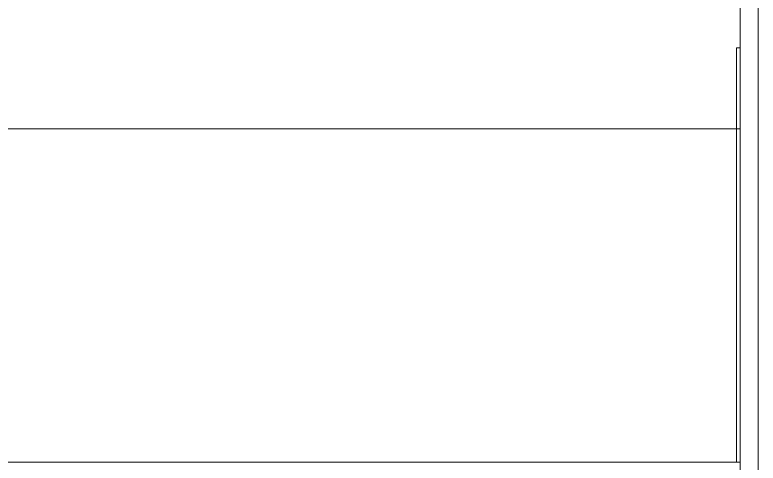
# Model space of a CAD drawing. Header units: millimetres. Extents: x -515342 to 330399, y -224905 to 507333.
# Drawn here: x 244880.3 to 245294.7, y 91120.1 to 91369.9 of the extents above; entities that cross this region are included whole.
import ezdxf

# ---------------------------------------------------------------- set-up
doc = ezdxf.new("R2010")
doc.units = ezdxf.units.MM
doc.layers.get('0').update_dxf_attribs({"lineweight": 0})
for name, color, linetype, lineweight in [('Ограждение', 7, 'Continuous', 0), ('Стены наружные', 7, 'Continuous', 0), ('Стены отделка', 7, 'Continuous', 0), ('Стены штриховка', 7, 'Continuous', 0)]:
    doc.layers.add(name, color=color, linetype=linetype, lineweight=lineweight)

# ---------------------------------------------------------------- blocks, each defined once
blk = doc.blocks.new('СД_Люблино_Фасады_rvt-2-О_АР_П_Разрез 2-2')
at = {"layer": 'Стены отделка', "lineweight": 9}
blk.add_line((-16075, 4160), (-16075, 2600), dxfattribs=at)
at = {"layer": 'Стены штриховка'}
blk.add_line((-16065, 2600), (-16065, 4160), dxfattribs=at)
blk = doc.blocks.new('Ограждение - Ограждение-10610216-О_АР_П_Разрез 2-2')
at = {"layer": 'Ограждение'}
blk.add_line((-16075, 3275), (-17975, 3275), dxfattribs=at)

msp = doc.modelspace()

# ---------------------------------------------------------------- linework, layer by layer
at = {"layer": 'Стены наружные'}
msp.add_line((243319.2105, 91120.5133), (245282.7107, 91120.5133), dxfattribs=at)
at = {"layer": 'Стены отделка'}
for p, q in [((245282.7107, 91351.3929), (245282.7107, 91120.5133)), ((245284.7107, 91351.3929), (245282.7107, 91351.3929)), ((245284.7107, 91120.5133), (245284.7107, 91351.3929)), ((245282.7107, 91120.5133), (245284.7107, 91120.5133))]:
    msp.add_line(p, q, dxfattribs=at)

# ---------------------------------------------------------------- block references
msp.add_blockref('СД_Люблино_Фасады_rvt-2-О_АР_П_Разрез 2-2', (261359.7107, 88031.3929))
at = {"layer": 'Ограждение'}
msp.add_blockref('Ограждение - Ограждение-10610216-О_АР_П_Разрез 2-2', (261359.7107, 88031.3929), dxfattribs=at)

doc.saveas('drawing.dxf')
